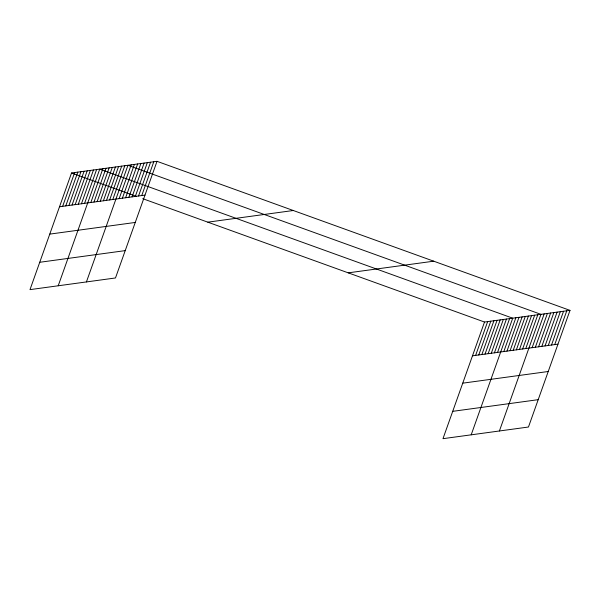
<?xml version="1.0" encoding="UTF-8"?>
<svg xmlns="http://www.w3.org/2000/svg" width="600" height="600" viewBox="0 0 600 600"><rect width="100%" height="100%" fill="white"/><g stroke="black" fill="none" stroke-linecap="round" stroke-linejoin="round"><path stroke-width="0.9" d="M157.02 161.325L71.535 172.98L30 289.627L115.485 277.965L157.02 161.325L570 310.373L528.465 427.02L442.98 438.675L484.515 322.035L570 310.373M62.64 206.34L74.67 172.553M65.775 205.913L77.805 172.125M68.91 205.485L80.94 171.697M72.045 205.058L84.075 171.27M75.172 204.63L87.21 170.843M78.308 204.202L90.345 170.415M81.442 203.775L93.48 169.988M84.578 203.347L96.608 169.56M58.207 285.78L99.743 169.132L512.722 318.188L471.188 434.827M90.847 202.493L102.877 168.705M93.983 202.065L106.012 168.278M97.118 201.638L109.148 167.85M100.252 201.21L112.282 167.422M103.387 200.782L115.417 166.995M106.523 200.355L118.552 166.567M109.657 199.928L121.688 166.14M112.792 199.5L124.823 165.712M86.422 281.933L127.958 165.285L540.938 314.34L499.403 430.98M119.153 198.63L131.183 164.843M122.385 198.195L134.415 164.407M125.61 197.752L137.648 163.965M128.843 197.31L140.873 163.523M132.067 196.875L144.105 163.08M135.3 196.433L147.33 162.645M138.532 195.99L150.562 162.203M141.757 195.548L153.788 161.76M475.62 355.395L487.65 321.608M478.755 354.968L490.785 321.18M481.89 354.54L493.92 320.752M485.018 354.112L497.055 320.325M488.153 353.685L500.19 319.897M491.287 353.257L503.325 319.47M494.423 352.83L506.452 319.043M497.558 352.403L509.588 318.615M503.827 351.548L515.857 317.76M506.963 351.12L518.993 317.332M510.097 350.692L522.127 316.905M513.232 350.265L525.263 316.478M516.368 349.837L528.398 316.05M519.502 349.41L531.533 315.623M522.638 348.983L534.668 315.195M525.773 348.555L537.803 314.767M532.132 347.685L544.162 313.897M535.365 347.25L547.395 313.455M538.59 346.808L550.62 313.02M541.822 346.365L553.852 312.577M545.048 345.923L557.085 312.135M548.28 345.487L560.31 311.692M551.513 345.045L563.543 311.257M554.737 344.603L566.768 310.815M59.505 206.767L144.99 195.112M49.77 234.112L135.255 222.45M207.817 222.165L293.303 210.51M39.735 262.282L125.22 250.62M348.233 272.85L433.717 261.188M472.485 355.822L557.97 344.16M462.75 383.168L548.235 371.505M452.715 411.338L538.2 399.675M71.535 172.98L136.597 196.462M142.755 198.683L484.515 322.035"/></g></svg>
